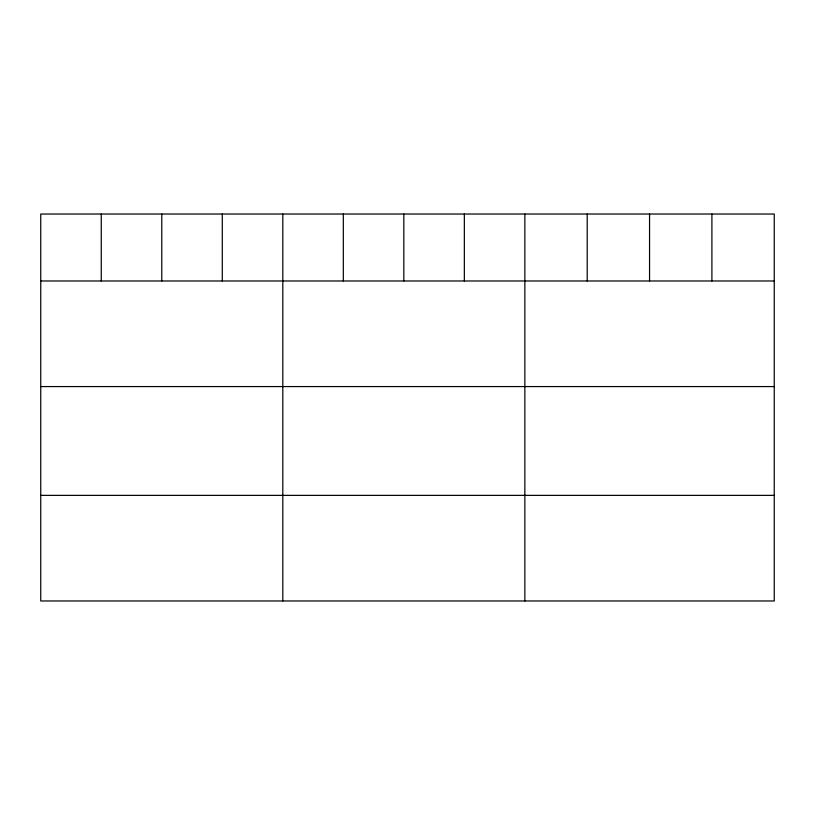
<?xml version="1.0" encoding="UTF-8"?>
<svg xmlns="http://www.w3.org/2000/svg" width="815" height="815" viewBox="0 0 815 815"><rect width="100%" height="100%" fill="white"/><g stroke="black" fill="none" stroke-linecap="round" stroke-linejoin="round"><path stroke-width="1.22" d="M774.25 280.981L774.25 600.971L40.75 600.971L40.75 214.029L774.25 214.029L774.25 280.981L40.75 280.981M40.75 386.575L774.25 386.575M40.75 495.367L774.25 495.367M711.903 214.029L711.903 280.981M649.555 214.029L649.555 280.981M587.207 214.029L587.207 280.981M524.86 214.029L524.86 600.971M464.346 214.029L464.346 280.981M403.832 214.029L403.832 280.981M343.319 214.029L343.319 280.981M282.805 214.029L282.805 600.971M222.291 214.029L222.291 280.981M161.778 214.029L161.778 280.981M101.264 214.029L101.264 280.981"/></g></svg>
